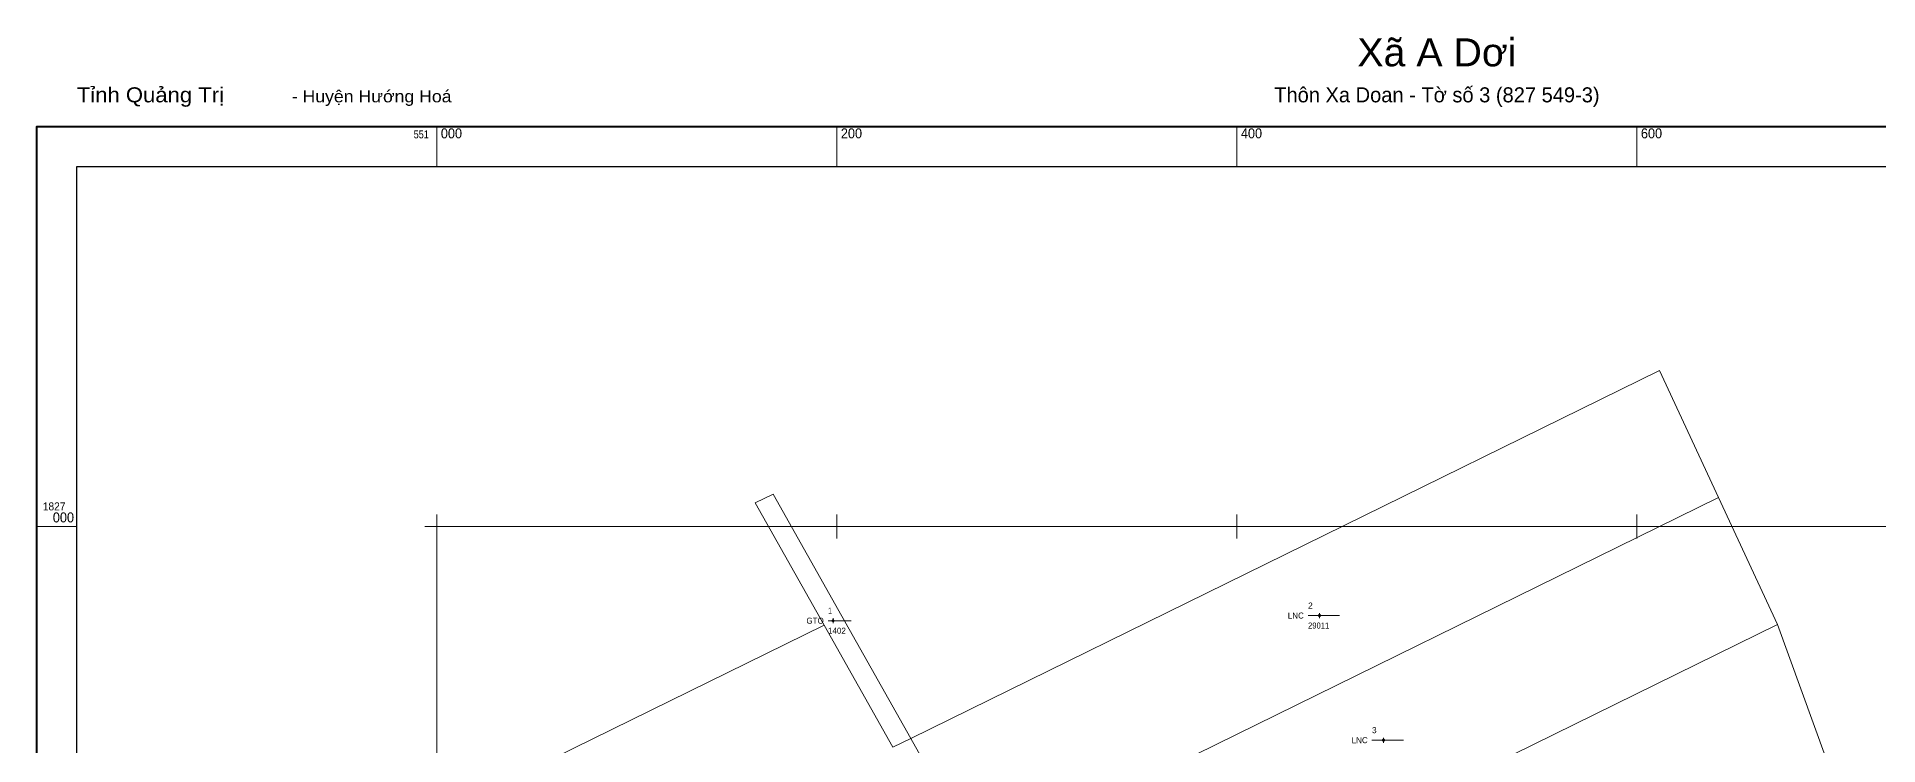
# Model space of a CAD drawing. Header units: metres. Extents: x 550800 to 552200, y 1825694 to 1827272.
# Drawn here: x 550800 to 551721, y 1826891 to 1827245 of the extents above; entities that cross this region are included whole.
import ezdxf
from ezdxf.enums import TextEntityAlignment as Align

# ---------------------------------------------------------------- set-up
doc = ezdxf.new("R2010")
doc.units = ezdxf.units.M
doc.header["$LTSCALE"] = 1.6
for name, color, linetype, lineweight in [('10', 7, 'Continuous', 13), ('23', 7, 'Continuous', 13), ('50', 7, 'Continuous', 13), ('51', 7, 'Continuous', 13), ('63', 7, 'Continuous', 13)]:
    doc.layers.add(name, color=color, linetype=linetype, lineweight=lineweight)

msp = doc.modelspace()

# ---------------------------------------------------------------- hatches: boundary and pattern name
at = {"layer": '51'}
for points in [[(551198.22, 1826952.87, 1), (551197.92, 1826952.87, 1)], [(551441.49, 1826955.44, 1), (551441.19, 1826955.44, 1)], [(551473.43, 1826893.14, 1), (551473.13, 1826893.14, 1)]]:
    msp.add_hatch(color=256, dxfattribs=at).paths.add_polyline_path(points)

# ---------------------------------------------------------------- linework, layer by layer
at = {"layer": '10'}
for p, q in [((551611.36, 1827078), (551236.95, 1826893.98)), ((551611.36, 1827078), (551640.87, 1827014.51)), ((551159.2, 1827011.77), (551168.19, 1827016.18)), ((551193.58, 1826950.67), (551159.2, 1827011.77)), ((551640.87, 1827014.51), (551271.33, 1826832.89)), ((551640.87, 1827014.51), (551670.38, 1826951.01)), ((551670.38, 1826951.01), (551305.71, 1826771.78)), ((551670.38, 1826951.01), (551694.38, 1826884.8)), ((551236.95, 1826893.98), (551227.95, 1826889.57)), ((551271.33, 1826832.89), (551236.95, 1826893.98))]:
    msp.add_line(p, q, dxfattribs=at)
for points in [[(551236.95, 1826893.98), (551202.56, 1826955.09), (551168.19, 1827016.18)], [(551227.95, 1826889.57), (551193.58, 1826950.67), (550826.95, 1826770.48), (550860.14, 1826708.8)]]:
    msp.add_lwpolyline(points, dxfattribs=at)
at = {"layer": '23'}
for p, q in [((551000, 1826000), (551000, 1827000)), ((551000, 1827000), (552000, 1827000))]:
    msp.add_line(p, q, dxfattribs=at)
at = {"layer": '50'}
for p, q in [((551195.57, 1826952.87), (551207.07, 1826952.87)), ((551435.59, 1826955.44), (551451.34, 1826955.44)), ((551467.53, 1826893.14), (551483.28, 1826893.14))]:
    msp.add_line(p, q, dxfattribs=at)
at = {"layer": '51'}
for p, q in [((551197.44, 1826952.87), (551196.82, 1826952.87)), ((551198.07, 1826954.12), (551198.07, 1826953.5)), ((551198.07, 1826952.24), (551198.07, 1826951.62)), ((551199.32, 1826952.87), (551198.69, 1826952.87)), ((551440.72, 1826955.44), (551440.09, 1826955.44)), ((551441.34, 1826956.69), (551441.34, 1826956.06)), ((551441.34, 1826954.82), (551441.34, 1826954.19)), ((551442.59, 1826955.44), (551441.96, 1826955.44)), ((551472.66, 1826893.14), (551472.03, 1826893.14)), ((551473.28, 1826894.39), (551473.28, 1826893.76)), ((551473.28, 1826892.52), (551473.28, 1826891.89)), ((551474.53, 1826893.14), (551473.9, 1826893.14))]:
    msp.add_line(p, q, dxfattribs=at)
for points in [[(551198.07, 1826953.5), (551197.44, 1826952.87), (551198.07, 1826952.24), (551198.69, 1826952.87)], [(551441.34, 1826956.06), (551440.72, 1826955.44), (551441.34, 1826954.82), (551441.96, 1826955.44)], [(551473.28, 1826893.76), (551472.66, 1826893.14), (551473.28, 1826892.52), (551473.9, 1826893.14)]]:
    msp.add_lwpolyline(points, close=True, dxfattribs=at)
for centre in [(551198.07, 1826952.87), (551441.34, 1826955.44), (551473.28, 1826893.14)]:
    msp.add_circle(centre, 0.15, dxfattribs=at)
at = {"layer": '63'}
for p, q in [((551000, 1827180), (551000, 1827200)), ((551200, 1827180), (551200, 1827200)), ((551400, 1827180), (551400, 1827200)), ((551600, 1827180), (551600, 1827200)), ((550800, 1827000), (550820, 1827000)), ((550994, 1827000), (551006, 1827000)), ((551000, 1826994), (551000, 1827006)), ((551194, 1827000), (551206, 1827000)), ((551200, 1826994), (551200, 1827006)), ((551394, 1827000), (551406, 1827000)), ((551400, 1826994), (551400, 1827006)), ((551594, 1827000), (551606, 1827000)), ((551600, 1826994), (551600, 1827006))]:
    msp.add_line(p, q, dxfattribs=at)
at = {"layer": '63', "lineweight": 40}
msp.add_lwpolyline([(550800, 1825800), (550800, 1827200), (552200, 1827200), (552200, 1825800)], close=True, dxfattribs=at)
at = {"layer": '63', "lineweight": 25}
msp.add_lwpolyline([(550820, 1825820), (550820, 1827180), (552180, 1827180), (552180, 1825820)], close=True, dxfattribs=at)

# ---------------------------------------------------------------- texts
at = {"layer": '50'}
for s, width, p in [('2', 1.05, (551435.59, 1826958.94)), ('1', 0.8, (551195.57, 1826956.37)), ('29011', 0.95, (551435.59, 1826948.94)), ('3', 1.05, (551467.53, 1826896.64))]:
    msp.add_text(s, height=3, dxfattribs=dict(at, width=width)).set_placement(p)
for s, p in [('GTO', (551193.47, 1826951.37)), ('LNC', (551433.49, 1826953.94)), ('LNC', (551465.43, 1826891.64))]:
    msp.add_text(s, height=3, dxfattribs=at).set_placement(p, align=Align.RIGHT)
msp.add_text('1402', height=3, dxfattribs=at).set_placement((551195.57, 1826946.37))
at = {"layer": '63', "width": 1.05}
msp.add_text('Xã A Dơi', height=14, dxfattribs=at).set_placement((551500, 1827230), align=Align.CENTER)
at = {"layer": '63'}
for s, height, width, p in [('Tỉnh Quảng Trị', 7.5, 1.1, (550820, 1827212)), (' - Huyện Hướng Hoá', 6, 1.1, (550925, 1827212)), ('000', 5, 0.95, (551002, 1827194)), ('200', 5, 0.95, (551202, 1827194)), ('400', 5, 0.95, (551402, 1827194)), ('600', 5, 0.95, (551602, 1827194)), ('1827', 4, 0.95, (550803, 1827008)), ('1827', 4, 0.95, (550803, 1827008)), ('000', 5, 0.95, (550808, 1827002))]:
    msp.add_text(s, height=height, dxfattribs=dict(at, width=width)).set_placement(p)
msp.add_text('Thôn Xa Doan - Tờ số 3 (827 549-3)', height=7.5, dxfattribs=at).set_placement((551500.01, 1827212), align=Align.CENTER)
at = {"layer": '63', "width": 0.85}
msp.add_text('551', height=4, dxfattribs=at).set_placement((550996, 1827194), align=Align.RIGHT)

doc.saveas('drawing.dxf')
